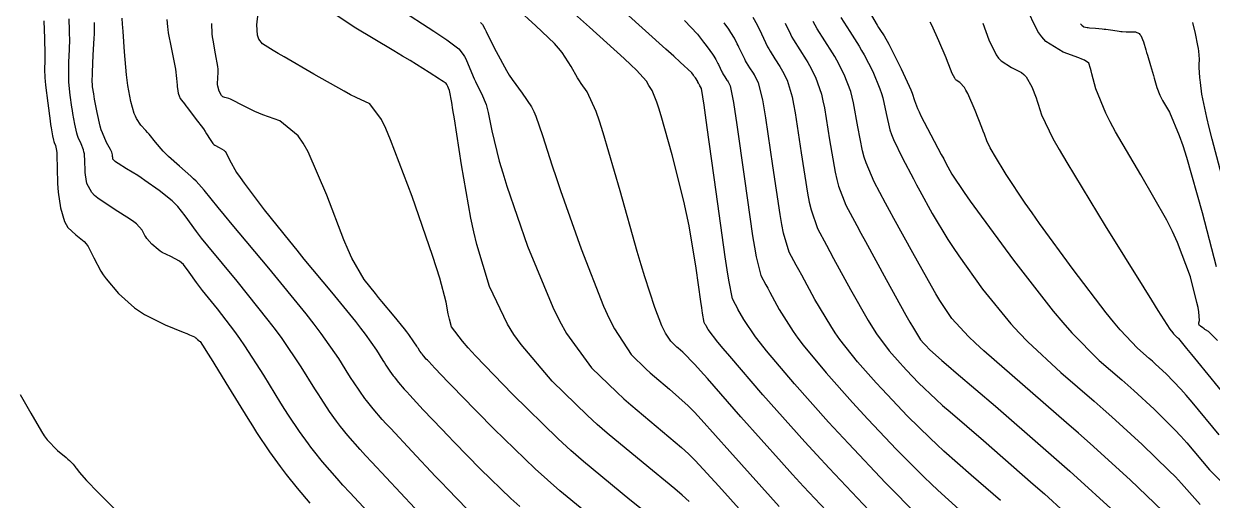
# Model space of a CAD drawing. Header units: metres. Extents: x 837117 to 838479, y 1189012 to 1191015.
# Drawn here: x 837565.7 to 837662.7, y 1189786.5 to 1189825.4 of the extents above; entities that cross this region are included whole.
import ezdxf

# ---------------------------------------------------------------- set-up
doc = ezdxf.new("R2010")
doc.units = ezdxf.units.M
doc.header["$LTSCALE"] = 0.3
doc.layers.add('COTAS 10', color=1, linetype='Continuous')
doc.layers.add('COTAS INT', color=252, linetype='Continuous')

msp = doc.modelspace()

# ---------------------------------------------------------------- linework, layer by layer
at = {"layer": 'COTAS 10'}
for points in [[(837619.995, 1189786.426), (837619.447, 1189786.923), (837618.847, 1189787.446), (837616.246, 1189789.563), (837613.319, 1189791.983), (837612.514, 1189792.698), (837611.711, 1189793.432), (837608.826, 1189796.246), (837606.299, 1189799.218), (837605.721, 1189800.052), (837605.195, 1189800.891), (837603.735, 1189803.963), (837602.702, 1189807.371), (837602.446, 1189808.422), (837602.202, 1189809.519), (837601.429, 1189813.871), (837600.862, 1189817.637), (837600.748, 1189818.365), (837600.654, 1189818.956), (837600.469, 1189819.954), (837600.41, 1189820.068), (837600.394, 1189820.101), (837600.378, 1189820.136), (837600.325, 1189820.266), (837600.273, 1189820.387), (837600.258, 1189820.414), (837600.243, 1189820.44), (837600.186, 1189820.511), (837599.94, 1189820.683), (837599.806, 1189820.772), (837599.642, 1189820.879), (837598.812, 1189821.415), (837597.253, 1189822.377), (837596.629, 1189822.754), (837595.923, 1189823.178), (837592.68, 1189825.105), (837589.651, 1189827.143)], [(837638.688, 1189785.238), (837636.024, 1189787.953), (837632.991, 1189791.142), (837632.179, 1189792.019), (837631.38, 1189792.892), (837628.595, 1189796.024), (837626.315, 1189798.721), (837625.834, 1189799.321), (837625.418, 1189799.856), (837624.455, 1189801.258), (837623.988, 1189802.115), (837623.884, 1189802.307), (837623.79, 1189802.479), (837623.544, 1189802.937), (837623.23, 1189804.475), (837623.094, 1189805.329), (837622.937, 1189806.368), (837622.196, 1189811.666), (837621.479, 1189816.919), (837621.338, 1189817.929), (837621.222, 1189818.748), (837621.012, 1189820.1), (837620.964, 1189820.193), (837620.951, 1189820.218), (837620.937, 1189820.241), (837620.886, 1189820.321), (837620.836, 1189820.399), (837620.81, 1189820.445), (837620.767, 1189820.533), (837620.726, 1189820.622), (837620.715, 1189820.646), (837620.703, 1189820.67), (837620.659, 1189820.752), (837620.61, 1189820.834), (837620.595, 1189820.858), (837620.578, 1189820.883), (837620.513, 1189820.976), (837620.424, 1189821.095), (837620.392, 1189821.137), (837620.358, 1189821.182), (837620.211, 1189821.373), (837619.28, 1189822.259), (837618.752, 1189822.741), (837618.106, 1189823.325), (837614.797, 1189826.294)], [(837663.083, 1189799.541), (837662.353, 1189800.297), (837662.123, 1189800.427), (837662.068, 1189800.461), (837662.016, 1189800.494), (837661.861, 1189800.606), (837661.742, 1189800.702), (837661.687, 1189800.747), (837661.605, 1189800.812), (837661.567, 1189800.905), (837661.568, 1189800.944), (837661.573, 1189800.988), (837661.634, 1189801.194), (837661.575, 1189801.884), (837661.504, 1189802.234), (837661.41, 1189802.652), (837660.876, 1189804.734), (837659.839, 1189807.552), (837659.428, 1189808.434), (837658.963, 1189809.36), (837656.836, 1189813.072), (837654.767, 1189816.578), (837654.339, 1189817.375), (837653.974, 1189818.095), (837653.177, 1189820.067), (837652.852, 1189821.291), (837652.784, 1189821.539), (837652.726, 1189821.748), (837652.594, 1189822.177), (837652.233, 1189822.418), (837652.03, 1189822.509), (837651.783, 1189822.61), (837650.517, 1189823.061), (837649.098, 1189823.953), (837648.755, 1189824.333), (837648.432, 1189824.769), (837647.443, 1189826.824)], [(837598.817, 1189784.62), (837596.461, 1189787.123), (837594.117, 1189789.637), (837593.618, 1189790.179), (837593.186, 1189790.653), (837592.169, 1189791.81), (837591.583, 1189792.548), (837591.422, 1189792.759), (837591.262, 1189792.972), (837590.687, 1189793.766), (837589.986, 1189794.817), (837589.746, 1189795.193), (837589.486, 1189795.605), (837588.379, 1189797.401), (837586.823, 1189799.71), (837586.279, 1189800.446), (837585.686, 1189801.223), (837583.137, 1189804.381), (837580.744, 1189807.286), (837580.25, 1189807.904), (837579.829, 1189808.441), (837578.916, 1189809.709), (837578.322, 1189810.481), (837578.103, 1189810.705), (837577.859, 1189810.934), (837576.78, 1189811.8), (837575.622, 1189812.615), (837575.328, 1189812.812), (837575.046, 1189812.997), (837574.125, 1189813.563), (837573.442, 1189813.98), (837573.31, 1189814.071), (837573.202, 1189814.151), (837573.018, 1189814.353), (837573, 1189814.485), (837572.994, 1189814.557), (837572.99, 1189814.686), (837572.917, 1189814.92), (837572.87, 1189815.023), (837572.811, 1189815.142), (837572.505, 1189815.707), (837572.154, 1189816.491), (837572.067, 1189816.747), (837571.984, 1189817.021), (837571.723, 1189818.152), (837571.527, 1189819.228), (837571.485, 1189819.467), (837571.448, 1189819.68), (837571.361, 1189820.237), (837571.338, 1189820.87), (837571.342, 1189821.131), (837571.351, 1189821.429), (837571.419, 1189822.817), (837571.495, 1189824.219), (837571.508, 1189824.527), (837571.519, 1189824.799), (837571.528, 1189825.489)], [(837658.644, 1189785.645), (837655.965, 1189788.177), (837652.694, 1189791.159), (837651.75, 1189792), (837650.788, 1189792.848), (837647.176, 1189795.965), (837644.029, 1189798.713), (837643.361, 1189799.328), (837642.781, 1189799.88), (837641.422, 1189801.347), (837640.457, 1189802.81), (837640.125, 1189803.359), (837639.765, 1189803.971), (837638.233, 1189806.704), (837636.707, 1189809.504), (837636.351, 1189810.159), (837636.025, 1189810.761), (837635.086, 1189812.502), (837634.428, 1189814.043), (837634.277, 1189814.519), (837634.141, 1189815.016), (837633.764, 1189816.993), (837633.419, 1189818.933), (837633.302, 1189819.409), (837633.177, 1189819.857), (837632.648, 1189821.252), (837632.048, 1189822.416), (837631.878, 1189822.718), (837631.705, 1189823.013), (837631.067, 1189824.006), (837630.445, 1189824.984), (837630.282, 1189825.269), (837630.124, 1189825.561)]]:
    msp.add_lwpolyline(points, dxfattribs=at)
at = {"layer": 'COTAS INT'}
for points in [[(837635.128, 1189785.237), (837631.41, 1189789.145), (837630.416, 1189790.219), (837629.436, 1189791.29), (837626.024, 1189795.128), (837623.322, 1189798.264), (837622.79, 1189798.892), (837622.352, 1189799.415), (837621.553, 1189800.439), (837621.39, 1189800.737), (837621.354, 1189800.804), (837621.321, 1189800.864), (837621.235, 1189801.024), (837621.097, 1189801.772), (837621.032, 1189802.203), (837620.955, 1189802.731), (837620.578, 1189805.449), (837620.002, 1189808.905), (837619.799, 1189809.9), (837619.577, 1189810.911), (837618.617, 1189814.696), (837617.71, 1189817.867), (837617.522, 1189818.491), (837617.36, 1189819.004), (837617.003, 1189819.939), (837616.821, 1189820.184), (837616.771, 1189820.264), (837616.719, 1189820.348), (837616.533, 1189820.691), (837615.704, 1189821.598), (837615.247, 1189822.037), (837614.693, 1189822.558), (837611.87, 1189825.12), (837608.937, 1189827.745)], [(837618.308, 1189784.06), (837615.163, 1189786.551), (837611.391, 1189789.67), (837610.354, 1189790.591), (837609.318, 1189791.537), (837605.601, 1189795.163), (837602.589, 1189798.313), (837601.998, 1189798.959), (837601.512, 1189799.508), (837600.635, 1189800.674), (837600.453, 1189801.302), (837600.404, 1189801.511), (837600.357, 1189801.736), (837600.196, 1189802.674), (837599.676, 1189804.628), (837599.403, 1189805.492), (837599.073, 1189806.497), (837597.414, 1189811.293), (837595.655, 1189815.928), (837595.261, 1189816.831), (837594.908, 1189817.569), (837593.972, 1189818.859), (837592.863, 1189819.36), (837592.401, 1189819.6), (837591.871, 1189819.885), (837589.399, 1189821.279), (837586.985, 1189822.68), (837586.492, 1189822.968), (837586.075, 1189823.213), (837585.204, 1189823.738), (837584.908, 1189824.125), (837584.854, 1189824.283), (837584.812, 1189824.463), (837584.759, 1189825.298), (837584.855, 1189826.248)], [(837596.34, 1189826.629), (837599.183, 1189824.784), (837599.758, 1189824.401), (837600.241, 1189824.073), (837601.219, 1189823.349), (837601.59, 1189822.883), (837601.69, 1189822.717), (837601.788, 1189822.535), (837602.132, 1189821.746), (837602.481, 1189820.889), (837602.582, 1189820.665), (837602.685, 1189820.446), (837603.075, 1189819.701), (837603.449, 1189818.802), (837603.541, 1189818.486), (837603.629, 1189818.141), (837603.909, 1189816.65), (837604.509, 1189814.186), (837604.799, 1189813.227), (837605.144, 1189812.148), (837606.835, 1189807.252), (837608.878, 1189802.275), (837609.443, 1189801.145), (837610.009, 1189800.123), (837612.051, 1189797.329), (837614.103, 1189795.328), (837614.674, 1189794.806), (837615.247, 1189794.297), (837617.329, 1189792.575), (837619.385, 1189790.833), (837619.942, 1189790.311), (837620.493, 1189789.772), (837622.438, 1189787.684), (837624.337, 1189785.542)], [(837632.571, 1189784.231), (837629.334, 1189787.643), (837628.432, 1189788.623), (837627.526, 1189789.617), (837624.231, 1189793.334), (837621.489, 1189796.463), (837620.932, 1189797.087), (837620.462, 1189797.605), (837619.496, 1189798.599), (837619.103, 1189798.924), (837618.995, 1189799.02), (837618.888, 1189799.119), (837618.5, 1189799.496), (837618.068, 1189800.155), (837617.931, 1189800.431), (837617.787, 1189800.748), (837617.207, 1189802.23), (837616.39, 1189804.754), (837616.097, 1189805.728), (837615.775, 1189806.822), (837614.371, 1189811.765), (837612.992, 1189816.483), (837612.686, 1189817.435), (837612.413, 1189818.232), (837611.699, 1189819.83), (837611.195, 1189820.511), (837611.055, 1189820.73), (837610.913, 1189820.963), (837610.397, 1189821.914), (837609.639, 1189823.052), (837609.345, 1189823.403), (837609.014, 1189823.769), (837607.516, 1189825.22), (837605.947, 1189826.628)], [(837567.382, 1189825.628), (837567.437, 1189824.183), (837567.461, 1189822.9), (837567.463, 1189822.614), (837567.464, 1189822.359), (837567.448, 1189821.69), (837567.47, 1189820.977), (837567.493, 1189820.694), (837567.524, 1189820.375), (837567.701, 1189818.915), (837567.896, 1189817.47), (837567.94, 1189817.16), (837567.979, 1189816.89), (837568.083, 1189816.239), (837568.166, 1189815.88), (837568.192, 1189815.793), (837568.219, 1189815.712), (837568.331, 1189815.463), (837568.426, 1189815.049), (837568.443, 1189814.863), (837568.456, 1189814.646), (837568.471, 1189813.607), (837568.506, 1189812.357), (837568.531, 1189812.007), (837568.564, 1189811.657), (837568.742, 1189810.378), (837569.07, 1189809.257), (837569.197, 1189809.006), (837569.34, 1189808.781), (837569.989, 1189808.18), (837570.674, 1189807.628), (837570.84, 1189807.433), (837570.995, 1189807.22), (837571.47, 1189806.297), (837572.026, 1189805.215), (837572.232, 1189804.901), (837572.462, 1189804.581), (837573.481, 1189803.374), (837574.774, 1189802.226), (837575.177, 1189801.944), (837575.599, 1189801.677), (837577.283, 1189800.843), (837578.751, 1189800.243), (837579.036, 1189800.124), (837579.269, 1189800.026), (837579.673, 1189799.842), (837579.745, 1189799.781), (837579.769, 1189799.76), (837579.795, 1189799.738), (837579.902, 1189799.642), (837580.009, 1189799.549), (837580.034, 1189799.528), (837580.057, 1189799.51), (837580.127, 1189799.46), (837580.515, 1189798.867), (837580.74, 1189798.506), (837581.016, 1189798.06), (837582.433, 1189795.738), (837584.011, 1189793.181), (837584.387, 1189792.586), (837584.736, 1189792.041), (837585.78, 1189790.48), (837586.657, 1189789.269), (837586.902, 1189788.943), (837587.147, 1189788.621), (837588.042, 1189787.494), (837589.073, 1189786.283)], [(837594.881, 1189784.419), (837592.327, 1189787.161), (837591.775, 1189787.763), (837591.291, 1189788.296), (837590.106, 1189789.652), (837589.365, 1189790.585), (837589.162, 1189790.851), (837588.959, 1189791.12), (837588.234, 1189792.123), (837587.348, 1189793.451), (837587.044, 1189793.926), (837586.715, 1189794.447), (837585.317, 1189796.716), (837583.786, 1189799.113), (837583.373, 1189799.714), (837582.965, 1189800.289), (837581.532, 1189802.14), (837580.328, 1189803.62), (837580.064, 1189803.96), (837579.83, 1189804.27), (837579.238, 1189805.137), (837578.768, 1189805.738), (837578.612, 1189805.88), (837578.444, 1189806.011), (837577.745, 1189806.395), (837577.034, 1189806.742), (837576.859, 1189806.85), (837576.694, 1189806.963), (837576.178, 1189807.414), (837575.782, 1189807.883), (837575.693, 1189808.008), (837575.612, 1189808.129), (837575.397, 1189808.55), (837574.951, 1189809.058), (837574.726, 1189809.236), (837574.456, 1189809.43), (837573.116, 1189810.262), (837571.783, 1189811.155), (837571.518, 1189811.386), (837571.298, 1189811.611), (837570.88, 1189812.365), (837570.782, 1189813.071), (837570.764, 1189813.264), (837570.75, 1189813.457), (837570.731, 1189814.146), (837570.687, 1189814.783), (837570.657, 1189814.943), (837570.619, 1189815.095), (837570.418, 1189815.585), (837570.187, 1189816.101), (837570.129, 1189816.27), (837570.075, 1189816.451), (837569.903, 1189817.196), (837569.753, 1189818.059), (837569.712, 1189818.313), (837569.672, 1189818.575), (837569.531, 1189819.576), (837569.431, 1189820.622), (837569.418, 1189820.913), (837569.41, 1189821.203), (837569.434, 1189822.253), (837569.479, 1189823.289), (837569.486, 1189823.57), (837569.49, 1189823.849), (837569.483, 1189824.836), (837569.447, 1189825.783)], [(837601.912, 1189785.783), (837600.308, 1189787.442), (837599.826, 1189787.945), (837599.328, 1189788.468), (837597.393, 1189790.516), (837595.667, 1189792.368), (837595.3, 1189792.767), (837594.981, 1189793.116), (837594.233, 1189793.968), (837593.801, 1189794.512), (837593.683, 1189794.667), (837593.564, 1189794.824), (837593.141, 1189795.409), (837592.625, 1189796.183), (837592.448, 1189796.46), (837592.256, 1189796.763), (837591.441, 1189798.086), (837590.01, 1189800.127), (837589.43, 1189800.884), (837588.77, 1189801.724), (837585.722, 1189805.449), (837582.743, 1189809.02), (837582.126, 1189809.763), (837581.6, 1189810.399), (837580.45, 1189811.806), (837579.802, 1189812.539), (837579.592, 1189812.749), (837579.369, 1189812.963), (837578.453, 1189813.764), (837577.54, 1189814.565), (837577.32, 1189814.779), (837577.113, 1189814.99), (837576.48, 1189815.723), (837575.968, 1189816.37), (837575.838, 1189816.527), (837575.712, 1189816.674), (837575.298, 1189817.123), (837574.938, 1189817.653), (837574.846, 1189817.852), (837574.757, 1189818.072), (837574.465, 1189819.053), (837574.223, 1189820.358), (837574.166, 1189820.782), (837574.113, 1189821.234), (837573.957, 1189823.095), (837573.849, 1189824.759), (837573.826, 1189825.087), (837573.807, 1189825.357), (837573.761, 1189825.853)], [(837577.404, 1189825.735), (837577.454, 1189825.144), (837577.489, 1189824.912), (837577.533, 1189824.651), (837577.77, 1189823.463), (837578.016, 1189822.233), (837578.066, 1189821.947), (837578.109, 1189821.683), (837578.198, 1189820.923), (837578.244, 1189820.368), (837578.26, 1189820.233), (837578.277, 1189820.107), (837578.349, 1189819.718), (837578.436, 1189819.425), (837578.463, 1189819.359), (837578.49, 1189819.3), (837578.598, 1189819.142), (837578.842, 1189818.85), (837578.955, 1189818.706), (837579.089, 1189818.536), (837579.737, 1189817.693), (837580.396, 1189816.803), (837580.537, 1189816.602), (837580.658, 1189816.421), (837580.946, 1189815.933), (837581.162, 1189815.619), (837581.239, 1189815.547), (837581.323, 1189815.483), (837581.688, 1189815.307), (837582.067, 1189815.07), (837582.16, 1189814.968), (837582.247, 1189814.849), (837582.519, 1189814.287), (837583.099, 1189813.257), (837583.381, 1189812.844), (837583.715, 1189812.375), (837585.363, 1189810.217), (837587.412, 1189807.654), (837588.001, 1189806.929), (837588.598, 1189806.197), (837590.831, 1189803.5), (837592.788, 1189801.107), (837593.212, 1189800.568), (837593.584, 1189800.082), (837594.504, 1189798.771), (837595.027, 1189797.921), (837595.15, 1189797.726), (837595.264, 1189797.549), (837595.595, 1189797.051), (837595.867, 1189796.676), (837595.943, 1189796.575), (837596.019, 1189796.475), (837596.296, 1189796.126), (837596.777, 1189795.579), (837596.982, 1189795.355), (837597.217, 1189795.098), (837598.326, 1189793.909), (837599.84, 1189792.316), (837600.33, 1189791.806), (837600.852, 1189791.265), (837602.996, 1189789.059), (837605.471, 1189786.668), (837606.202, 1189786.009)], [(837613.387, 1189784.079), (837609.468, 1189787.289), (837608.446, 1189788.183), (837607.45, 1189789.079), (837604.079, 1189792.336), (837601.396, 1189795.088), (837600.834, 1189795.666), (837600.351, 1189796.165), (837599.259, 1189797.302), (837598.767, 1189797.829), (837598.663, 1189797.943), (837598.573, 1189798.042), (837598.36, 1189798.284), (837598.237, 1189798.439), (837598.203, 1189798.483), (837598.169, 1189798.528), (837598.049, 1189798.694), (837597.902, 1189798.914), (837597.852, 1189798.993), (837597.797, 1189799.079), (837597.566, 1189799.456), (837597.159, 1189800.036), (837596.994, 1189800.251), (837596.806, 1189800.49), (837595.939, 1189801.55), (837594.95, 1189802.745), (837594.686, 1189803.069), (837594.425, 1189803.39), (837593.517, 1189804.525), (837592.511, 1189806.259), (837592.189, 1189806.958), (837591.848, 1189807.752), (837590.457, 1189811.407), (837588.947, 1189814.936), (837588.531, 1189815.65), (837588.116, 1189816.25), (837586.622, 1189817.468), (837585.245, 1189817.952), (837584.903, 1189818.09), (837584.579, 1189818.23), (837583.55, 1189818.749), (837582.778, 1189819.166), (837582.615, 1189819.242), (837582.475, 1189819.301), (837582.152, 1189819.37), (837581.972, 1189819.422), (837581.922, 1189819.47), (837581.872, 1189819.532), (837581.689, 1189819.878), (837581.56, 1189820.307), (837581.544, 1189820.422), (837581.536, 1189820.535), (837581.579, 1189820.93), (837581.608, 1189821.471), (837581.591, 1189821.677), (837581.564, 1189821.906), (837581.379, 1189822.933), (837581.178, 1189824.035), (837581.141, 1189824.311), (837581.113, 1189824.575), (837581.079, 1189825.421)], [(837602.992, 1189825.481), (837603.136, 1189825.343), (837603.147, 1189825.333), (837603.15, 1189825.33), (837603.153, 1189825.328), (837603.162, 1189825.32), (837603.336, 1189824.98), (837603.442, 1189824.769), (837603.574, 1189824.507), (837604.261, 1189823.137), (837605.107, 1189821.578), (837605.339, 1189821.197), (837605.57, 1189820.837), (837606.395, 1189819.721), (837607.148, 1189818.599), (837607.333, 1189818.235), (837607.508, 1189817.849), (837608.057, 1189816.263), (837608.832, 1189813.791), (837609.151, 1189812.846), (837609.514, 1189811.788), (837611.2, 1189807.024), (837613.028, 1189802.357), (837613.482, 1189801.359), (837613.912, 1189800.49), (837615.276, 1189798.413), (837616.495, 1189797.223), (837616.835, 1189796.913), (837617.175, 1189796.611), (837618.413, 1189795.587), (837619.924, 1189794.219), (837620.437, 1189793.699), (837620.991, 1189793.118), (837623.335, 1189790.509), (837625.932, 1189787.58), (837626.645, 1189786.796), (837627.357, 1189786.024)], [(837619.625, 1189825.666), (837620.697, 1189824.53), (837621.182, 1189823.898), (837621.295, 1189823.75), (837621.398, 1189823.614), (837621.692, 1189823.219), (837621.908, 1189822.913), (837621.962, 1189822.832), (837622.013, 1189822.752), (837622.175, 1189822.479), (837622.318, 1189822.21), (837622.357, 1189822.132), (837622.396, 1189822.053), (837622.532, 1189821.759), (837622.673, 1189821.468), (837622.715, 1189821.391), (837622.758, 1189821.316), (837622.922, 1189821.058), (837623.091, 1189820.795), (837623.136, 1189820.718), (837623.181, 1189820.638), (837623.339, 1189820.33), (837623.613, 1189818.969), (837623.731, 1189818.225), (837623.867, 1189817.322), (837624.509, 1189812.731), (837625.178, 1189808.098), (837625.331, 1189807.167), (837625.469, 1189806.389), (837625.852, 1189804.85), (837626.26, 1189804.094), (837626.414, 1189803.81), (837626.586, 1189803.493), (837627.358, 1189802.078), (837628.483, 1189800.297), (837628.877, 1189799.75), (837629.309, 1189799.179), (837631.167, 1189796.921), (837633.323, 1189794.495), (837633.943, 1189793.818), (837634.571, 1189793.139), (837636.921, 1189790.67), (837639.171, 1189788.408), (837639.737, 1189787.86), (837640.278, 1189787.347), (837642.028, 1189785.776)], [(837645.405, 1189786.508), (837643.012, 1189788.581), (837640.78, 1189790.536), (837640.207, 1189791.06), (837639.654, 1189791.578), (837637.817, 1189793.386), (837636.152, 1189795.137), (837635.706, 1189795.618), (837635.267, 1189796.098), (837633.738, 1189797.817), (837632.302, 1189799.636), (837631.921, 1189800.179), (837631.548, 1189800.738), (837630.26, 1189802.898), (837629.185, 1189804.871), (837628.944, 1189805.313), (837628.729, 1189805.709), (837628.161, 1189806.763), (837627.709, 1189808.302), (837627.567, 1189809.005), (837627.419, 1189809.827), (837626.823, 1189813.797), (837626.255, 1189817.725), (837626.124, 1189818.521), (837626.004, 1189819.191), (837625.667, 1189820.561), (837625.398, 1189821.082), (837625.321, 1189821.218), (837625.244, 1189821.35), (837624.958, 1189821.795), (837624.679, 1189822.233), (837624.607, 1189822.361), (837624.536, 1189822.491), (837624.296, 1189822.985), (837624.065, 1189823.484), (837624, 1189823.618), (837623.934, 1189823.749), (837623.691, 1189824.207), (837623.415, 1189824.67), (837623.328, 1189824.805), (837623.237, 1189824.943), (837622.871, 1189825.463)], [(837625.207, 1189825.935), (837625.549, 1189825.289), (837625.642, 1189825.104), (837625.734, 1189824.915), (837626.06, 1189824.212), (837626.399, 1189823.514), (837626.498, 1189823.33), (837626.601, 1189823.15), (837626.994, 1189822.532), (837627.398, 1189821.904), (837627.507, 1189821.718), (837627.615, 1189821.527), (837627.994, 1189820.791), (837628.395, 1189819.413), (837628.517, 1189818.817), (837628.643, 1189818.128), (837629.137, 1189814.862), (837629.659, 1189811.557), (837629.804, 1189810.843), (837629.948, 1189810.216), (837630.469, 1189808.676), (837631.199, 1189807.325), (837631.475, 1189806.816), (837631.783, 1189806.249), (837633.163, 1189803.718), (837634.613, 1189801.179), (837634.965, 1189800.608), (837635.295, 1189800.094), (837636.31, 1189798.714), (837637.211, 1189797.7), (837637.469, 1189797.418), (837637.732, 1189797.134), (837638.714, 1189796.102), (837640.137, 1189794.747), (837640.677, 1189794.26), (837641.282, 1189793.724), (837643.996, 1189791.385), (837647.172, 1189788.635), (837648.068, 1189787.841), (837648.97, 1189787.033), (837652.29, 1189783.996)], [(837627.825, 1189825.438), (837628.261, 1189824.537), (837628.39, 1189824.3), (837628.523, 1189824.067), (837629.031, 1189823.269), (837629.552, 1189822.458), (837629.692, 1189822.218), (837629.831, 1189821.971), (837630.321, 1189821.021), (837630.786, 1189819.635), (837630.91, 1189819.113), (837631.031, 1189818.53), (837631.45, 1189815.927), (837631.9, 1189813.287), (837632.041, 1189812.681), (837632.188, 1189812.129), (837632.778, 1189810.589), (837633.668, 1189808.94), (837634.005, 1189808.319), (837634.381, 1189807.627), (837636.065, 1189804.537), (837637.678, 1189801.62), (837638.008, 1189801.037), (837638.288, 1189800.551), (837638.881, 1189799.61), (837639.155, 1189799.303), (837639.233, 1189799.217), (837639.313, 1189799.131), (837639.61, 1189798.818), (837640.619, 1189797.917), (837641.148, 1189797.46), (837641.784, 1189796.913), (837644.98, 1189794.189), (837648.887, 1189790.81), (837649.97, 1189789.851), (837651.055, 1189788.881), (837654.98, 1189785.294)], [(837632.366, 1189825.901), (837633.103, 1189824.743), (837633.859, 1189823.567), (837634.063, 1189823.219), (837634.265, 1189822.86), (837634.975, 1189821.482), (837635.568, 1189820.079), (837635.695, 1189819.704), (837635.807, 1189819.336), (837636.078, 1189818.058), (837636.381, 1189816.746), (837636.514, 1189816.357), (837636.667, 1189815.956), (837637.395, 1189814.415), (837638.294, 1189812.742), (837638.556, 1189812.258), (837638.823, 1189811.764), (837639.834, 1189809.907), (837641.1, 1189807.794), (837641.528, 1189807.139), (837641.99, 1189806.454), (837643.94, 1189803.73), (837646.235, 1189800.913), (837646.916, 1189800.17), (837647.615, 1189799.442), (837650.304, 1189796.949), (837653.035, 1189794.592), (837653.762, 1189793.951), (837654.476, 1189793.315), (837656.949, 1189791.061), (837659.127, 1189788.959), (837659.655, 1189788.419), (837660.151, 1189787.898), (837661.671, 1189786.167)], [(837634.88, 1189826.07), (837635.339, 1189825.272), (837635.452, 1189825.083), (837635.559, 1189824.908), (837635.896, 1189824.389), (837636.293, 1189823.718), (837636.438, 1189823.446), (837636.598, 1189823.137), (837637.303, 1189821.712), (837637.959, 1189820.301), (837638.088, 1189820), (837638.195, 1189819.739), (837638.391, 1189819.123), (837638.622, 1189818.476), (837638.75, 1189818.195), (837638.907, 1189817.87), (837639.703, 1189816.329), (837640.564, 1189814.723), (837640.761, 1189814.357), (837640.94, 1189814.025), (837641.435, 1189813.11), (837642.435, 1189811.616), (837642.932, 1189810.919), (837643.524, 1189810.099), (837646.457, 1189806.113), (837649.69, 1189801.946), (837650.471, 1189801.012), (837651.202, 1189800.172), (837653.431, 1189797.933), (837655.282, 1189796.337), (837655.774, 1189795.902), (837656.258, 1189795.472), (837657.933, 1189793.944), (837659.609, 1189792.273), (837660.094, 1189791.751), (837660.587, 1189791.204), (837662.443, 1189789.016), (837664.812, 1189786.661)], [(837663.215, 1189791.864), (837661.024, 1189794.511), (837660.533, 1189795.084), (837660.092, 1189795.587), (837658.917, 1189796.828), (837658.04, 1189797.628), (837657.786, 1189797.854), (837657.529, 1189798.081), (837656.559, 1189798.917), (837655.147, 1189800.419), (837654.61, 1189801.066), (837654.01, 1189801.813), (837651.314, 1189805.346), (837648.586, 1189809.082), (837647.965, 1189809.957), (837647.402, 1189810.763), (837645.854, 1189813.097), (837644.902, 1189814.664), (837644.715, 1189814.985), (837644.56, 1189815.258), (837644.276, 1189815.84), (837644.088, 1189816.381), (837643.994, 1189816.629), (837643.882, 1189816.92), (837643.324, 1189818.324), (837642.72, 1189819.697), (837642.579, 1189819.968), (837642.448, 1189820.191), (837642.07, 1189820.602), (837641.79, 1189820.778), (837641.723, 1189820.853), (837641.659, 1189820.939), (837641.465, 1189821.343), (837641.194, 1189822.038), (837641.083, 1189822.307), (837640.956, 1189822.61), (837640.366, 1189823.981), (837639.788, 1189825.274), (837639.668, 1189825.529)], [(837643.965, 1189825.434), (837644.454, 1189824.084), (837645.046, 1189822.854), (837645.239, 1189822.593), (837645.444, 1189822.366), (837646.293, 1189821.831), (837647.116, 1189821.4), (837647.305, 1189821.238), (837647.477, 1189821.057), (837647.959, 1189820.251), (837648.304, 1189819.334), (837648.389, 1189819.084), (837648.47, 1189818.836), (837648.727, 1189817.954), (837649.664, 1189816.036), (837650.174, 1189815.135), (837650.793, 1189814.074), (837653.934, 1189808.906), (837657.085, 1189803.835), (837657.711, 1189802.834), (837658.229, 1189802.009), (837659.21, 1189800.486), (837659.455, 1189800.165), (837659.51, 1189800.097), (837659.559, 1189800.038), (837659.687, 1189799.902), (837659.775, 1189799.826), (837659.799, 1189799.805), (837659.822, 1189799.784), (837659.902, 1189799.712), (837660.575, 1189798.902), (837660.972, 1189798.416), (837661.461, 1189797.818), (837663.987, 1189794.713)], [(837651.927, 1189825.39), (837651.971, 1189825.322), (837652.016, 1189825.265), (837652.193, 1189825.139), (837652.45, 1189825.082), (837652.546, 1189825.069), (837652.653, 1189825.056), (837653.13, 1189825.018), (837653.682, 1189824.973), (837653.837, 1189824.957), (837653.993, 1189824.939), (837654.564, 1189824.859), (837655.082, 1189824.783), (837655.205, 1189824.768), (837655.318, 1189824.755), (837655.652, 1189824.731), (837655.934, 1189824.723), (837656.015, 1189824.722), (837656.096, 1189824.72), (837656.402, 1189824.717), (837656.69, 1189824.594), (837656.761, 1189824.517), (837656.829, 1189824.421), (837657.042, 1189823.922), (837657.248, 1189823.247), (837657.311, 1189823.041), (837657.376, 1189822.826), (837657.632, 1189821.982), (837657.878, 1189821.158), (837657.936, 1189820.957), (837657.991, 1189820.767), (837658.152, 1189820.176), (837658.389, 1189819.554), (837658.491, 1189819.345), (837658.608, 1189819.119), (837659.162, 1189818.166), (837659.974, 1189816.269), (837660.253, 1189815.447), (837660.556, 1189814.497), (837661.85, 1189809.994), (837662.977, 1189805.599)], [(837663.832, 1189811.538), (837662.658, 1189815.971), (837662.421, 1189816.913), (837662.221, 1189817.73), (837661.818, 1189819.648), (837661.692, 1189820.599), (837661.667, 1189820.806), (837661.647, 1189820.989), (837661.612, 1189821.448), (837661.608, 1189821.794), (837661.608, 1189822.024), (837661.611, 1189822.507), (837661.566, 1189823.148), (837661.535, 1189823.365), (837661.497, 1189823.6), (837661.295, 1189824.591), (837661.067, 1189825.491)], [(837565.451, 1189795.157), (837566.319, 1189793.632), (837567.184, 1189792.118), (837567.42, 1189791.772), (837567.655, 1189791.458), (837568.492, 1189790.587), (837569.191, 1189790.011), (837569.339, 1189789.884), (837569.467, 1189789.77), (837569.765, 1189789.473), (837569.944, 1189789.245), (837569.997, 1189789.175), (837570.052, 1189789.102), (837570.261, 1189788.811), (837570.863, 1189788.138), (837571.166, 1189787.824), (837571.527, 1189787.453), (837573.322, 1189785.653)]]:
    msp.add_lwpolyline(points, dxfattribs=at)

doc.saveas('drawing.dxf')
